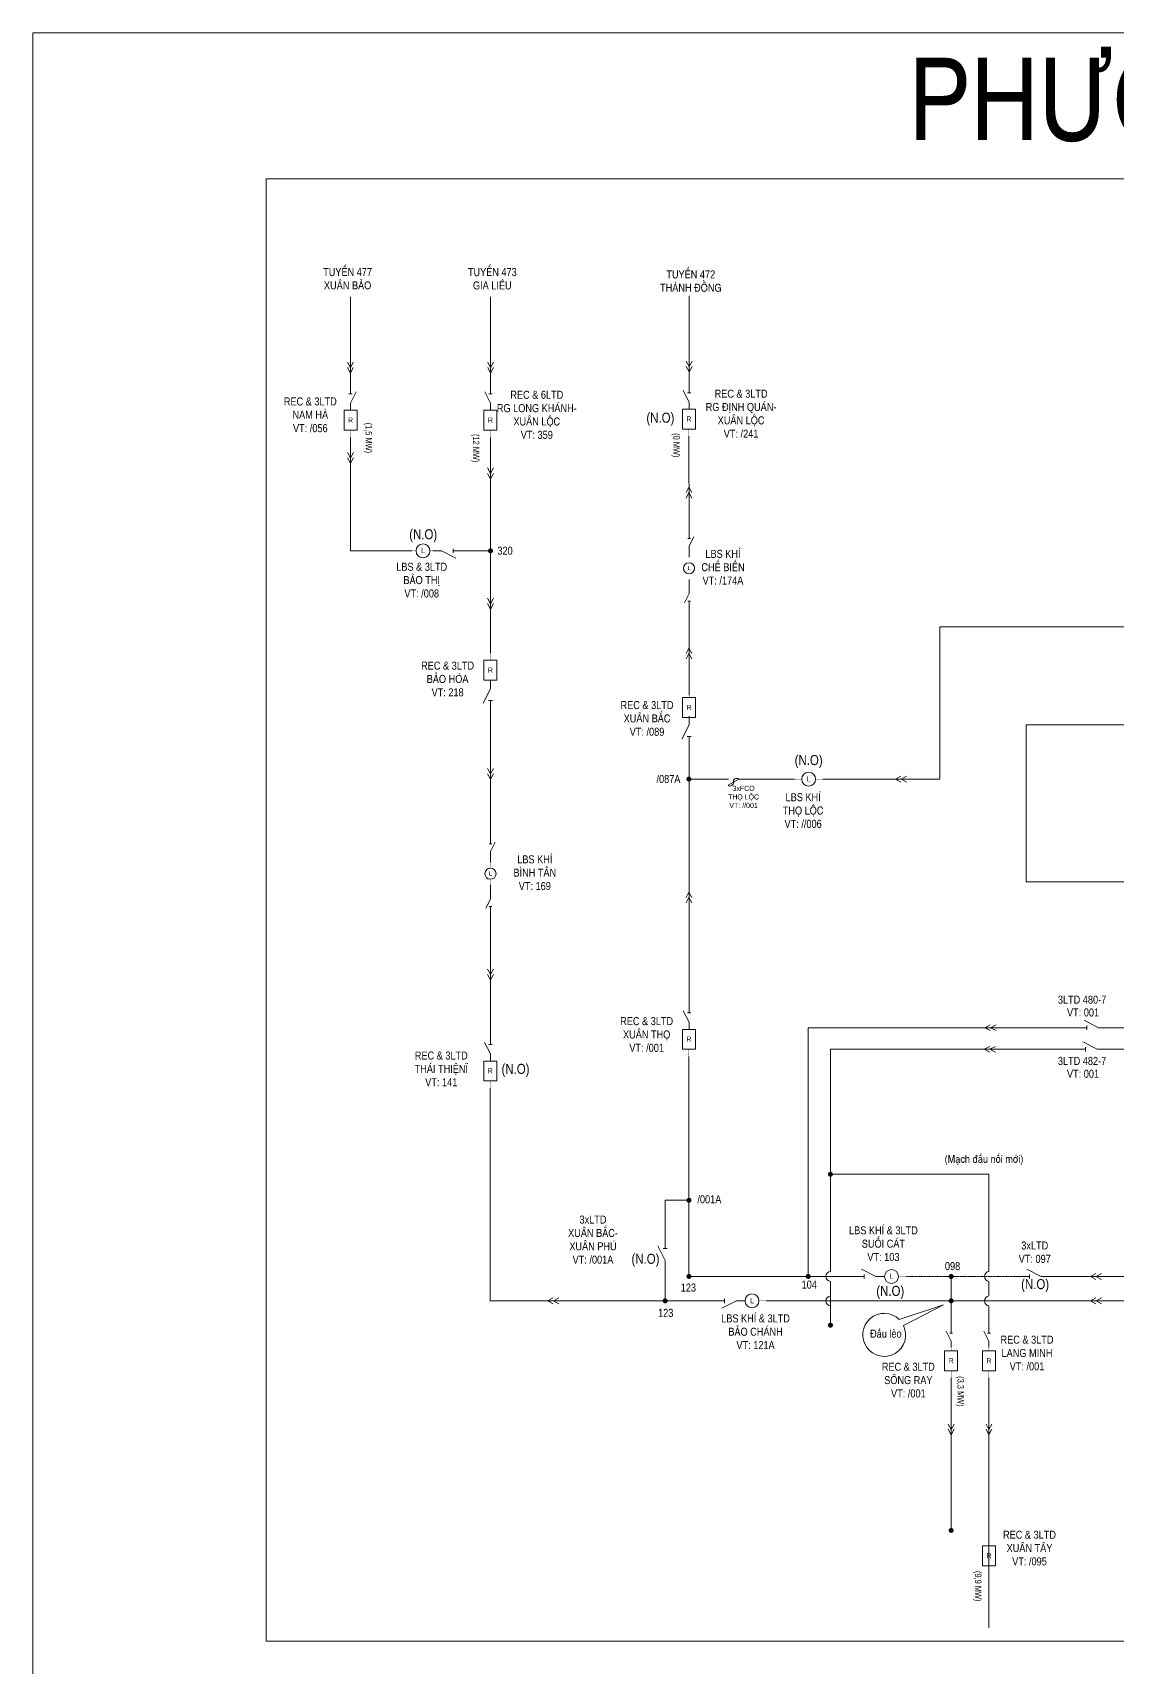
# Model space of a CAD drawing. Header units: inches. Extents: x 2152 to 4977, y -3144 to -873.
# Drawn here: x 3533.1 to 3819.5, y -2669.5 to -2238 of the extents above; entities that cross this region are included whole.
import ezdxf
from ezdxf.enums import TextEntityAlignment as Align

# ---------------------------------------------------------------- set-up
doc = ezdxf.new("R2010")
doc.units = ezdxf.units.IN
doc.header["$LTSCALE"] = 0.2
doc.header["$MEASUREMENT"] = 0
doc.linetypes.add('DASHED', pattern=[0.75, 0.5, -0.25])
doc.layers.get('0').update_dxf_attribs({"lineweight": 5})
for name, color, linetype, lineweight in [('Cap ngam', 1, 'DASHED', 15), ('Day 22kV', 1, 'Continuous', 13), ('Khung', 7, 'Continuous', 13), ('Text', 7, 'Continuous', 9), ('Thiet bi', 3, 'Continuous', 9)]:
    doc.layers.add(name, color=color, linetype=linetype, lineweight=lineweight)
doc.styles.add('V-H-C', font='VHELVCN.TTF')
doc.styles.add('V-H-C-B', font='VHELVCB.TTF')

# ---------------------------------------------------------------- blocks, each defined once
blk = doc.blocks.new('ALTD')
at = {"color": 0}
for points in [[(3.38, 1.08), (1.27, 0), (0, 0)], [(2.99, 0.31), (2.99, -0.31)], [(2.99, 0), (4.73, 0)]]:
    blk.add_lwpolyline(points, dxfattribs=at)
blk = doc.blocks.new('FCO')
at = {"color": 0}
blk.add_lwpolyline([(0, 0, 0.707499), (0.8, 0.8, -0.707499), (1.6, 1.6, -5.301682)], format="xyb", dxfattribs=at)
blk.add_lwpolyline([(0, 0), (1.6, 1.6)], dxfattribs=at)

msp = doc.modelspace()

# ---------------------------------------------------------------- linework, layer by layer
at = {"layer": 'Cap ngam', "linetype": 'DASHED', "ltscale": 50, "elevation": 0.2}
msp.add_lwpolyline([(3835.66, -2500.63), (3832.91, -2500.63, 0.818695), (3828.88, -2500.63), (3816.84, -2500.63)], format="xyb", dxfattribs=at)
at = {"layer": 'Day 22kV'}
for p, q in [((3616.97, -2330.8, -0.44), (3616.97, -2307.73, -0.44)), ((3654.01, -2330.8, -0.44), (3654.01, -2307.73, -0.44)), ((3706.44, -2330.5, -0.44), (3706.44, -2307.42, -0.44)), ((3653.97, -2401.77, -0.44), (3653.97, -2344.79, -0.44)), ((3706.41, -2369.48, -0.44), (3706.39, -2344.49, -0.44)), ((3706.42, -2376.38, -0.44), (3706.41, -2374.92, -0.44)), ((3706.42, -2384.58, -0.44), (3706.41, -2382.33, -0.44)), ((3706.44, -2412.81, -0.44), (3706.42, -2390.02, -0.44)), ((3653.97, -2457.01, -0.44), (3653.96, -2455.55, -0.44)), ((3653.97, -2465.22, -0.44), (3653.96, -2462.96, -0.44)), ((3700.12, -2564.33, -0.44), (3700.12, -2572.75, -0.44)), ((3775.65, -2579.05, -0.44), (3775.65, -2566.3, -0.44)), ((3775.65, -2593.08, -0.44), (3775.65, -2633.33, -0.44)), ((3785.62, -2593.08, -0.44), (3785.62, -2659.02, -0.44))]:
    msp.add_line(p, q, dxfattribs=at)
msp.add_lwpolyline([(3594.69, -2276.51), (4140.69, -2276.51), (4140.69, -2662.61), (3594.69, -2662.61)], close=True, dxfattribs=at)
for points, elevation in [([(3617.02, -2344.79), (3617.02, -2374.74), (3633.18, -2374.74)], -0.44), ([(3647.24, -2374.74), (3653.97, -2374.74)], -0.44), ([(3864.03, -2394.77), (3772.68, -2394.77), (3772.68, -2435.01), (3741.73, -2435.01)], 0.2), ([(3706.44, -2435.01), (3716.82, -2435.01)], 0.2), ([(3719.54, -2435.01), (3734.29, -2435.01)], 0.2), ([(3830.85, -2472.94), (3830.85, -2572.75), (3726.76, -2572.75)], 0.2), ([(3808.34, -2500.63), (3737.89, -2500.63), (3737.89, -2566.3)], 0.2), ([(3808.03, -2506.34), (3743.77, -2506.34), (3743.77, -2564.97)], 0.2), ([(3828.57, -2506.34), (3816.53, -2506.34)], 0.2), ([(3749.56, -2566.3), (3706.39, -2566.3), (3706.39, -2508.2)], 0.2), ([(3712.7, -2572.75), (3653.92, -2572.75), (3653.92, -2516.58)], 0.2), ([(3743.77, -2539.34), (3785.62, -2539.34), (3785.62, -2564.97)], -0.44), ([(3700.12, -2555.83), (3700.12, -2546.19), (3706.39, -2546.19)], -0.44), ([(3743.77, -2567.62), (3743.77, -2579.17)], 0.2), ([(3785.62, -2567.62), (3785.62, -2571.42)], -0.44), ([(3785.62, -2574.07), (3785.62, -2579.05)], -0.44)]:
    msp.add_lwpolyline(points, dxfattribs=dict(at, elevation=elevation))
at = {"layer": 'Day 22kV', "const_width": 0.647}
for points, elevation in [([(3653.97, -2374.41, 1), (3653.97, -2375.08, 1), (3653.97, -2374.41, 2.414214)], -0.44), ([(3706.39, -2434.68, 1), (3706.39, -2435.35, 1), (3706.39, -2434.68, 2.414214)], 0.2), ([(3743.77, -2539, 1), (3743.77, -2539.67, 1), (3743.77, -2539, 2.414214)], -0.44), ([(3706.39, -2545.86, 1), (3706.39, -2546.53, 1), (3706.39, -2545.86, 2.414214)], -0.44), ([(3706.39, -2565.96, 1), (3706.39, -2566.63, 1), (3706.39, -2565.96, 2.414214)], 0.2), ([(3737.89, -2565.96, 1), (3737.89, -2566.63, 1), (3737.89, -2565.96, 2.414214)], -0.44), ([(3775.65, -2565.96, 1), (3775.65, -2566.63, 1), (3775.65, -2565.96, 2.414214)], -0.44), ([(3700.12, -2572.41, 1), (3700.12, -2573.08, 1), (3700.12, -2572.41, 2.414214)], -0.44), ([(3775.65, -2572.41, 1), (3775.65, -2573.08, 1), (3775.65, -2572.41, 2.414214)], -0.44), ([(3743.77, -2578.84, 1), (3743.77, -2579.51, 1), (3743.77, -2578.84, 2.414214)], -0.44), ([(3775.65, -2633, 1), (3775.65, -2633.67, 1), (3775.65, -2633, 2.414214)], -1.08)]:
    msp.add_lwpolyline(points, format="xyb", dxfattribs=dict(at, elevation=elevation))
at = {"layer": 'Day 22kV'}
for points, elevation in [([(3842.28, -2472.94), (3842.28, -2566.3), (3832.91, -2566.3, 0.818695), (3828.88, -2566.3), (3801.7, -2566.3)], 0.2), ([(3743.77, -2564.97), (3743.77, -2564.97, 0.899221), (3743.77, -2567.62)], 0.2), ([(3785.62, -2564.97), (3785.62, -2564.97, 0.899221), (3785.62, -2567.62)], -0.44), ([(3743.77, -2571.42), (3743.77, -2571.42, 0.899221), (3743.77, -2574.07)], 0.2), ([(3785.62, -2571.42), (3785.62, -2571.42, 0.899221), (3785.62, -2574.07)], -0.44)]:
    msp.add_lwpolyline(points, format="xyb", dxfattribs=dict(at, elevation=elevation))
msp.add_lwpolyline([(3761.93, -2577.68), (3773.59, -2573.76), (3763.07, -2579.27)], dxfattribs=at)
msp.add_arc((3757.96, -2581.73), 5.67, 45.5795, 25.7406, dxfattribs=at)
at = {"layer": 'Khung', "color": 1, "linetype": 'DASHED'}
msp.add_line((3793.2, -2566.3, -0.44), (3763.62, -2566.3, -0.44), dxfattribs=at)
at = {"layer": 'Khung'}
msp.add_lwpolyline([(3533.06, -2237.97), (4195.71, -2237.97), (4195.71, -3143.96), (3533.06, -3143.96)], close=True, dxfattribs=at)
at = {"layer": 'Khung', "elevation": 0.04}
msp.add_lwpolyline([(3795.5, -2420.64), (3993.15, -2420.64), (3993.15, -2462.12), (3795.5, -2462.12)], close=True, dxfattribs=at)
at = {"layer": 'Text', "color": 1, "linetype": 'Continuous'}
for p, q in [((3653.97, -2417.41, -0.44), (3653.97, -2450.11, -0.44)), ((3706.44, -2426.87, -0.44), (3706.44, -2494.21, -0.44)), ((3653.97, -2462.96, -0.44), (3653.97, -2465.22, -0.44)), ((3653.97, -2470.66, -0.44), (3653.97, -2502.59, -0.44))]:
    msp.add_line(p, q, dxfattribs=at)
at = {"layer": 'Thiet bi'}
for p, q in [((3616.97, -2326.42, -0.44), (3616.2, -2324.97, -0.44)), ((3616.97, -2326.42, -0.44), (3617.75, -2324.97, -0.44)), ((3654.01, -2326.42, -0.44), (3653.24, -2324.97, -0.44)), ((3654.01, -2326.42, -0.44), (3654.79, -2324.97, -0.44)), ((3706.44, -2326.12, -0.44), (3705.66, -2324.67, -0.44)), ((3706.44, -2326.12, -0.44), (3707.21, -2324.67, -0.44)), ((3616.97, -2327.84, -0.44), (3616.2, -2326.39, -0.44)), ((3616.97, -2327.84, -0.44), (3617.75, -2326.39, -0.44)), ((3654.01, -2327.84, -0.44), (3653.24, -2326.39, -0.44)), ((3654.01, -2327.84, -0.44), (3654.79, -2326.39, -0.44)), ((3706.44, -2327.54, -0.44), (3705.66, -2326.09, -0.44)), ((3706.44, -2327.54, -0.44), (3707.21, -2326.09, -0.44)), ((3617.02, -2350.21, -0.44), (3616.25, -2348.76, -0.44)), ((3617.02, -2351.64, -0.44), (3616.25, -2350.19, -0.44)), ((3617.02, -2350.21, -0.44), (3617.8, -2348.76, -0.44)), ((3617.02, -2351.64, -0.44), (3617.8, -2350.19, -0.44)), ((3653.97, -2354.33, -0.44), (3653.19, -2352.88, -0.44)), ((3653.97, -2355.76, -0.44), (3653.19, -2354.31, -0.44)), ((3653.97, -2354.33, -0.44), (3654.74, -2352.88, -0.44)), ((3653.97, -2355.76, -0.44), (3654.74, -2354.31, -0.44)), ((3706.4, -2357.94, -0.44), (3705.62, -2359.39, -0.44)), ((3706.4, -2359.36, -0.44), (3705.62, -2360.81, -0.44)), ((3706.4, -2357.94, -0.44), (3707.17, -2359.39, -0.44)), ((3706.4, -2359.36, -0.44), (3707.17, -2360.81, -0.44)), ((3653.97, -2388.7, -0.44), (3653.19, -2387.25, -0.44)), ((3653.97, -2390.12, -0.44), (3653.19, -2388.68, -0.44)), ((3653.97, -2388.7, -0.44), (3654.74, -2387.25, -0.44)), ((3653.97, -2390.12, -0.44), (3654.74, -2388.68, -0.44)), ((3706.4, -2400.43, -0.44), (3705.62, -2401.88, -0.44)), ((3706.4, -2401.85, -0.44), (3705.62, -2403.3, -0.44)), ((3706.4, -2400.43, -0.44), (3707.17, -2401.88, -0.44)), ((3706.4, -2401.85, -0.44), (3707.17, -2403.3, -0.44)), ((3653.97, -2433.62, -0.44), (3653.19, -2432.17, -0.44)), ((3653.97, -2435.05, -0.44), (3653.19, -2433.6, -0.44)), ((3653.97, -2433.62, -0.44), (3654.74, -2432.17, -0.44)), ((3653.97, -2435.05, -0.44), (3654.74, -2433.6, -0.44)), ((3760.92, -2435.01, 0.2), (3762.37, -2434.24, 0.2)), ((3760.92, -2435.01, 0.2), (3762.37, -2435.79, 0.2)), ((3762.44, -2435.01, 0.2), (3763.89, -2434.24, 0.2)), ((3762.44, -2435.01, 0.2), (3763.89, -2435.79, 0.2)), ((3706.4, -2464.83, -0.44), (3705.62, -2466.27, -0.44)), ((3706.4, -2466.25, -0.44), (3705.62, -2467.7, -0.44)), ((3706.4, -2464.83, -0.44), (3707.17, -2466.28, -0.44)), ((3706.4, -2466.25, -0.44), (3707.17, -2467.7, -0.44)), ((3653.97, -2486.61, -0.44), (3653.19, -2485.17, -0.44)), ((3653.97, -2486.61, -0.44), (3654.74, -2485.17, -0.44)), ((3653.97, -2488.04, -0.44), (3653.19, -2486.59, -0.44)), ((3653.97, -2488.04, -0.44), (3654.74, -2486.59, -0.44)), ((3784.54, -2500.63, 0.2), (3785.99, -2499.85, 0.2)), ((3784.54, -2500.63, 0.2), (3785.99, -2501.4, 0.2)), ((3786.07, -2500.63, 0.2), (3787.52, -2499.85, 0.2)), ((3786.07, -2500.63, 0.2), (3787.52, -2501.4, 0.2)), ((3784.38, -2506.34, 0.2), (3785.83, -2505.57, 0.2)), ((3784.38, -2506.34, 0.2), (3785.83, -2507.12, 0.2)), ((3785.9, -2506.34, 0.2), (3787.35, -2505.57, 0.2)), ((3785.9, -2506.34, 0.2), (3787.35, -2507.12, 0.2)), ((3812.42, -2566.3, 0.2), (3813.87, -2565.52, 0.2)), ((3812.42, -2566.3, 0.2), (3813.87, -2567.07, 0.2)), ((3813.94, -2566.3, 0.2), (3815.39, -2565.52, 0.2)), ((3813.94, -2566.3, 0.2), (3815.39, -2567.07, 0.2)), ((3669.07, -2572.75, 0.2), (3670.52, -2571.97, 0.2)), ((3669.07, -2572.75, 0.2), (3670.52, -2573.52, 0.2)), ((3670.59, -2572.75, 0.2), (3672.04, -2571.97, 0.2)), ((3670.59, -2572.75, 0.2), (3672.04, -2573.52, 0.2)), ((3812.42, -2572.75, 0.2), (3813.87, -2571.97, 0.2)), ((3812.42, -2572.75, 0.2), (3813.87, -2573.52, 0.2)), ((3813.94, -2572.75, 0.2), (3815.39, -2571.97, 0.2)), ((3813.94, -2572.75, 0.2), (3815.39, -2573.52, 0.2)), ((3775.65, -2606.71, -0.44), (3774.87, -2605.26, -0.44)), ((3775.65, -2606.71, -0.44), (3776.42, -2605.26, -0.44)), ((3785.62, -2606.71, -0.44), (3784.85, -2605.26, -0.44)), ((3785.62, -2606.71, -0.44), (3786.4, -2605.26, -0.44)), ((3775.65, -2608.1, -0.44), (3774.87, -2606.65, -0.44)), ((3775.65, -2608.1, -0.44), (3776.42, -2606.65, -0.44)), ((3785.62, -2608.1, -0.44), (3784.85, -2606.65, -0.44)), ((3785.62, -2608.1, -0.44), (3786.4, -2606.65, -0.44))]:
    msp.add_line(p, q, dxfattribs=at)
at = {"layer": 'Thiet bi', "lineweight": 20, "ltscale": 10}
for points, elevation in [([(3615.31, -2337.66), (3615.31, -2342.91), (3618.73, -2342.91), (3618.73, -2337.66), (3615.31, -2337.66)], -0.44), ([(3655.68, -2337.66), (3655.68, -2342.91), (3652.26, -2342.91), (3652.26, -2337.66), (3655.68, -2337.66)], -0.44), ([(3708.1, -2337.35), (3708.1, -2342.61), (3704.68, -2342.61), (3704.68, -2337.35), (3708.1, -2337.35)], -0.44), ([(3655.68, -2403.65), (3655.68, -2408.91), (3652.26, -2408.91), (3652.26, -2403.65), (3655.68, -2403.65)], -0.44), ([(3708.15, -2413.51), (3708.15, -2418.77), (3704.72, -2418.77), (3704.72, -2413.51), (3708.15, -2413.51)], -1.08), ([(3708.1, -2501.07), (3708.1, -2506.32), (3704.68, -2506.32), (3704.68, -2501.07), (3708.1, -2501.07)], -0.44), ([(3655.63, -2509.44), (3655.63, -2514.7), (3652.21, -2514.7), (3652.21, -2509.44), (3655.63, -2509.44)], -0.44), ([(3777.36, -2585.94), (3777.36, -2591.2), (3773.93, -2591.2), (3773.93, -2585.94), (3777.36, -2585.94)], -0.44), ([(3787.34, -2585.94), (3787.34, -2591.2), (3783.91, -2591.2), (3783.91, -2585.94), (3787.34, -2585.94)], -0.44), ([(3787.34, -2637.43), (3787.34, -2642.69), (3783.91, -2642.69), (3783.91, -2637.43), (3787.34, -2637.43)], -0.44)]:
    msp.add_lwpolyline(points, dxfattribs=dict(at, elevation=elevation))
at = {"layer": 'Thiet bi'}
for points, elevation in [([(3617.02, -2335.78, 0.064, 0.064, 0), (3617.02, -2337.66, 0.32, 0.32, 0)], -0.44), ([(3653.97, -2335.78, 0.064, 0.064, 0), (3653.97, -2337.66, 0.32, 0.32, 0)], -0.44), ([(3706.39, -2335.47, 0.064, 0.064, 0), (3706.39, -2337.35, 0.32, 0.32, 0)], -0.44), ([(3617.02, -2342.91, 0.064, 0.064, 0), (3617.02, -2344.79, 0.32, 0.32, 0)], -0.44), ([(3653.97, -2342.91, 0.064, 0.064, 0), (3653.97, -2344.79, 0.32, 0.32, 0)], -0.44), ([(3706.39, -2342.61, 0.064, 0.064, 0), (3706.39, -2344.49, 0.32, 0.32, 0)], -0.44), ([(3632.44, -2374.74, 0.064, 0.064, 0), (3634.32, -2374.74, 0.32, 0.32, 0)], -1.08), ([(3638, -2374.74, 0.064, 0.064, 0), (3639.88, -2374.74, 0.32, 0.32, 0)], -0.44), ([(3706.42, -2376.38, 0.0512, 0.0512, 0), (3706.42, -2377.88, 0.256, 0.256, 0)], -0.44), ([(3706.42, -2380.83, 0.0512, 0.0512, 0), (3706.42, -2382.33, 0.256, 0.256, 0)], -0.44), ([(3653.97, -2401.77, 0.064, 0.064, 0), (3653.97, -2403.65, 0.32, 0.32, 0)], -0.44), ([(3653.97, -2408.91, 0.064, 0.064, 0), (3653.97, -2410.79, 0.32, 0.32, 0)], -0.44), ([(3706.44, -2411.63, 0.064, 0.064, 0), (3706.44, -2413.51, 0.32, 0.32, 0)], -1.08), ([(3706.44, -2418.77, 0.064, 0.064, 0), (3706.44, -2420.65, 0.32, 0.32, 0)], -1.08), ([(3653.97, -2457.01, 0.0512, 0.0512, 0), (3653.97, -2458.52, 0.256, 0.256, 0)], -0.44), ([(3653.97, -2461.46, 0.0512, 0.0512, 0), (3653.97, -2462.96, 0.256, 0.256, 0)], -0.44), ([(3706.39, -2499.19, 0.064, 0.064, 0), (3706.39, -2501.07, 0.32, 0.32, 0)], -0.44), ([(3706.39, -2506.32, 0.064, 0.064, 0), (3706.39, -2508.2, 0.32, 0.32, 0)], -0.44), ([(3653.92, -2507.56, 0.064, 0.064, 0), (3653.92, -2509.44, 0.32, 0.32, 0)], -0.44), ([(3653.92, -2514.7, 0.064, 0.064, 0), (3653.92, -2516.58, 0.32, 0.32, 0)], -0.44), ([(3756.18, -2566.3, 0.064, 0.064, 0), (3758.06, -2566.3, 0.32, 0.32, 0)], -0.44), ([(3761.74, -2566.3, 0.064, 0.064, 0), (3763.62, -2566.3, 0.32, 0.32, 0)], -0.44), ([(3719.32, -2572.75, 0.064, 0.064, 0), (3721.2, -2572.75, 0.32, 0.32, 0)], -0.44), ([(3724.88, -2572.75, 0.064, 0.064, 0), (3726.76, -2572.75, 0.32, 0.32, 0)], 0.2), ([(3775.65, -2584.06, 0.064, 0.064, 0), (3775.65, -2585.94, 0.32, 0.32, 0)], -0.44), ([(3785.62, -2584.06, 0.064, 0.064, 0), (3785.62, -2585.94, 0.32, 0.32, 0)], -0.44), ([(3775.65, -2591.2, 0.064, 0.064, 0), (3775.65, -2593.08, 0.32, 0.32, 0)], -0.44), ([(3785.62, -2591.2, 0.064, 0.064, 0), (3785.62, -2593.08, 0.32, 0.32, 0)], -0.44), ([(3785.62, -2635.55, 0.064, 0.064, 0), (3785.62, -2637.43, 0.32, 0.32, 0)], -0.44), ([(3785.62, -2642.69, 0.064, 0.064, 0), (3785.62, -2644.57, 0.32, 0.32, 0)], -0.44)]:
    msp.add_lwpolyline(points, format="xyseb", dxfattribs=dict(at, elevation=elevation))
at = {"layer": 'Thiet bi', "color": 1, "elevation": 0.2}
for points in [[(3734.29, -2435.01, 0.064, 0.064, 0), (3736.17, -2435.01, 0.32, 0.32, 0)], [(3739.85, -2435.01, 0.064, 0.064, 0), (3741.73, -2435.01, 0.32, 0.32, 0)]]:
    msp.add_lwpolyline(points, format="xyseb", dxfattribs=at)
at = {"layer": 'Thiet bi', "lineweight": 20, "ltscale": 10}
for centre, radius in [((3636.16, -2374.74, -0.44), 1.84), ((3706.42, -2379.35, 0.07), 1.47), ((3653.97, -2459.99, 0.07), 1.47), ((3759.9, -2566.3, 0.2), 1.84), ((3723.04, -2572.75, 0.2), 1.84)]:
    msp.add_circle(centre, radius, dxfattribs=at)
at = {"layer": 'Thiet bi', "color": 1, "lineweight": 20, "ltscale": 10}
msp.add_circle((3738.01, -2435.01, 0.84), 1.84, dxfattribs=at)

# ---------------------------------------------------------------- block references
at = {"layer": 'Day 22kV', "yscale": 1.798227080179004, "zscale": 1.79822708017858}
for p, xscale, rotation in [((3638.74, -2374.74, -0.44), -1.798227080178549, 180.0000000000072), ((3721.2, -2572.75, 0.2), 1.798227080178549, 180)]:
    msp.add_blockref('ALTD', p, dxfattribs=dict(at, xscale=xscale, rotation=rotation))
at = {"layer": 'Day 22kV', "xscale": -1.798227080178549, "yscale": 1.798227080179004, "zscale": 1.79822708017858}
for p in [(3758.06, -2566.3, 0.2), (3801.7, -2566.3, 0.2)]:
    msp.add_blockref('ALTD', p, dxfattribs=at)
at = {"layer": 'Thiet bi'}
for name, p, xscale, yscale, zscale, rotation in [('ALTD', (3616.97, -2337.6, -0.44), -1.438581664143157, 1.438581664143157, 1.438581664142865, 270), ('ALTD', (3654.01, -2337.6, -0.44), 1.438581664143157, 1.438581664143157, 1.438581664142865, 90), ('ALTD', (3706.44, -2337.3, -0.44), 1.438581664143157, 1.438581664143157, 1.438581664142865, 90), ('ALTD', (3706.42, -2374.92, -0.44), -1.150865331314435, 1.150865331314435, 1.150865331314292, 269.9999999999774), ('ALTD', (3706.42, -2384.58, -0.44), -1.150865331314435, 1.150865331314435, 1.150865331314292, 89.99999999997739), ('ALTD', (3653.97, -2408.91, -0.44), -1.798227080178549, 1.798227080178549, 1.79822708017858, 90), ('ALTD', (3706.44, -2418.37, -0.44), -1.798227080178549, 1.798227080178549, 1.79822708017858, 90), ('FCO', (3719.54, -2435.01, 0.2), 1.438581664143154, 1.43858166414293, 1.438581664142865, 164.99999999999), ('ALTD', (3653.97, -2455.55, -0.44), -1.150865331314435, 1.150865331314435, 1.150865331314292, 269.9999999999774), ('ALTD', (3653.97, -2465.22, -0.44), -1.150865331314435, 1.150865331314435, 1.150865331314292, 89.99999999997739), ('ALTD', (3706.44, -2501.01, -0.44), 1.438581664143157, 1.438581664143157, 1.438581664142865, 90), ('ALTD', (3653.97, -2509.39, -0.44), 1.438581664143157, 1.438581664143157, 1.438581664142865, 90), ('ALTD', (3700.12, -2564.33, -0.44), 1.798227080179004, 1.798227080179004, 1.79822708017858, 90), ('ALTD', (3775.65, -2585, -0.44), 1.258758956125348, 1.258758956125348, 1.258758956125006, 90), ('ALTD', (3785.62, -2585, -0.44), 1.258758956125348, 1.258758956125348, 1.258758956125006, 90)]:
    msp.add_blockref(name, p, dxfattribs=dict(at, xscale=xscale, yscale=yscale, zscale=zscale, rotation=rotation))
at = {"layer": 'Thiet bi', "xscale": -1.798227080178549, "yscale": 1.798227080179004, "zscale": 1.79822708017858}
for p in [(3816.84, -2500.63, 0.2), (3816.53, -2506.34, 0.2)]:
    msp.add_blockref('ALTD', p, dxfattribs=at)

# ---------------------------------------------------------------- texts
at = {"layer": 'Text', "color": 1, "style": 'V-H-C-B'}
for p in [(3698.85, -2340.92, -0.44), (3636.21, -2371.69, -0.44), (3738.01, -2431.3, 0.29), (3660.59, -2512.82, -0.44), (3694.91, -2562.96), (3797.82, -2569.64), (3759.57, -2571.43)]:
    msp.add_text('(N.O)', height=2.639, dxfattribs=at).set_placement(p, align=Align.CENTER)
at = {"layer": 'Text', "style": 'V-H-C-B'}
for s, p in [('(1,5 MW)', (3620.98, -2340.91, 0.2)), ('(12 MW)', (3649.33, -2343.92, 0.2)), ('(0 MW)', (3702.25, -2343.68, 0.2)), ('(3,3 MW)', (3777.32, -2592.63, 0.2)), ('(9,9 MW)', (3781.94, -2644.05, 0.2))]:
    msp.add_text(s, height=1.706, rotation=270, dxfattribs=at).set_placement(p)
at = {"layer": 'Text', "style": 'V-H-C'}
for s, p in [('3LTD 480-7', (3803.83, -2494.28, 0.2)), ('VT: 001', (3806.24, -2497.66, 0.2)), ('3LTD 482-7', (3803.83, -2510.46, 0.2)), ('VT: 001', (3806.24, -2513.85, 0.2))]:
    msp.add_text(s, height=2.113, dxfattribs=at).set_placement(p)
at = {"layer": 'Text', "attachment_point": 5, "style": 'V-H-C'}
for s, insert, char_height, width in [('PHÖÔNG AÙN 1.1', (3861.06, -2255.75, 3.7), 21.7149, 773.2879), ('TUYEÁN 477 \\PXUAÂN BAÛO', (3616.24, -2302.94, -0.44), 2.1129, 24.2559), ('TUYEÁN 473 \\PGIA LIEÂU', (3654.46, -2302.94, -0.44), 2.1129, 24.2559), ('TUYEÁN 472 \\PTHAØNH ÑOÀNG', (3706.88, -2303.56, -0.44), 2.1129, 24.2559), ('REC & 3LTD\\PNAM HAØ\\PVT: /056', (3606.39, -2338.86, -0.44), 2.113, 29.7747), ('REC & 6LTD\\PRG LONG KHAÙNH-\\PXUAÂN LOÄC\\PVT: 359', (3666.21, -2338.86, -0.44), 2.1129, 20.1484), ('REC & 3LTD\\PRG ÑÒNH QUAÙN-\\PXUAÂN LOÄC\\PVT: /241', (3720.16, -2338.56, -0.44), 2.1129, 24.2559), ('320', (3657.82, -2374.72, -0.44), 2.113, 24.2559), ('LBS KHÍ\\PCHEÁ BIEÁN\\PVT: /174A', (3715.38, -2379.09, -0.44), 2.113, 24.2559), ('LBS & 3LTD\\PBAÛO THÒ\\PVT: /008', (3635.81, -2382.49, -0.44), 2.113, 24.2559), ('REC & 3LTD\\PBAÛO HOØA\\PVT: 218', (3642.65, -2408.59, -0.44), 2.113, 24.2559), ('REC & 3LTD\\PXUAÂN BAÉC\\PVT: /089', (3695.32, -2419, -0.44), 2.113, 24.2559), ('/087A', (3700.98, -2434.99, 0.2), 2.113, 24.2559), ('3xFCO\\PTHOÏ LOÄC\\PVT: //001', (3720.82, -2439.72, 0.2), 1.349, 19.5), ('LBS KHÍ\\PTHOÏ LOÄC\\PVT: //006', (3736.55, -2443.32, 0.2), 2.113, 28.3633), ('LBS KHÍ\\PBÌNH TAÂN\\PVT: 169', (3665.68, -2459.72, -0.44), 2.113, 29.7747), ('REC & 3LTD\\PXUAÂN THOÏ\\PVT: /001', (3695.22, -2502.44, -0.44), 2.113, 24.2559), ('REC & 3LTD\\PTHAÙI THIEÄNÏ\\PVT: 141', (3640.98, -2511.5, -0.44), 2.1129, 24.2559), ('(Maïch ñaáu noái môùi)', (3784.32, -2535.56, 0.2), 2.1129, 24.2559), ('/001A', (3711.79, -2545.94, -0.44), 2.113, 24.2559), ('3xLTD\\PXUAÂN BAÉC-\\PXUAÂN PHUÙ\\PVT: /001A', (3681.05, -2556.59), 2.1129, 30.6578), ('LBS KHÍ & 3LTD\\PSUOÁI CAÙT\\PVT: 103', (3757.76, -2557.66, 0.2), 2.1129, 24.2559), ('3xLTD\\PVT: 097', (3797.72, -2559.9, 0.2), 2.113, 24.2559), ('098', (3776.02, -2563.58, -0.44), 2.113, 24.2559), ('104', (3738.16, -2568.47, -0.44), 2.113, 24.2559), ('123', (3706.24, -2569.25, -0.44), 2.113, 24.2559), ('123', (3700.26, -2575.91, -0.44), 2.113, 24.2559), ('LBS KHÍ & 3LTD\\PBAÛO CHAÙNH\\PVT: 121A', (3723.98, -2580.89, 0.2), 2.1129, 24.2559), ('Ñaáu leøo', (3758.4, -2581.42), 2.113, 24.2559), ('REC & 3LTD\\PLANG MINH\\PVT: /001', (3795.68, -2586.52, -0.44), 2.113, 24.2559), ('REC & 3LTD\\PSOÂNG RAY\\PVT: /001', (3764.34, -2593.67, -0.44), 2.113, 24.2559), ('REC & 3LTD\\PXUAÂN TAÂY\\PVT: /095', (3796.34, -2638.01, -0.44), 2.113, 24.2559)]:
    msp.add_mtext(s, dxfattribs=dict(at, insert=insert, char_height=char_height, width=width))
at = {"layer": 'Thiet bi', "attachment_point": 5, "style": 'V-H-C'}
for s, insert, char_height, width in [('R', (3617.01, -2340.24, -0.44), 1.35, 18.0356), ('R', (3653.96, -2340.24, -0.44), 1.35, 18.0356), ('R', (3706.38, -2339.94, -0.44), 1.35, 18.0356), ('L', (3636.19, -2374.68, -1.08), 1.35, 18.0356), ('L', (3706.45, -2379.3, -0.44), 1.08, 14.4285), ('R', (3653.96, -2406.23, -0.44), 1.35, 18.0356), ('R', (3706.43, -2416.1, -1.08), 1.35, 18.0356), ('L', (3654, -2459.94, -0.44), 1.08, 14.4285), ('R', (3706.38, -2503.65, -0.44), 1.35, 18.0356), ('R', (3653.91, -2512.03, -0.44), 1.35, 18.0356), ('L', (3759.94, -2566.23, -0.44), 1.35, 18.0356), ('L', (3723.08, -2572.68, -0.44), 1.35, 18.0356), ('R', (3775.64, -2588.53, -0.44), 1.35, 18.0356), ('R', (3785.62, -2588.53, -0.44), 1.35, 18.0356), ('R', (3785.62, -2640.02, -0.44), 1.35, 18.0356)]:
    msp.add_mtext(s, dxfattribs=dict(at, insert=insert, char_height=char_height, width=width))
at = {"layer": 'Thiet bi', "color": 1, "insert": (3738.04, -2434.95, 0.2), "char_height": 1.35, "width": 18.0356, "attachment_point": 5, "style": 'V-H-C'}
msp.add_mtext('L', dxfattribs=at)

doc.saveas('drawing.dxf')
